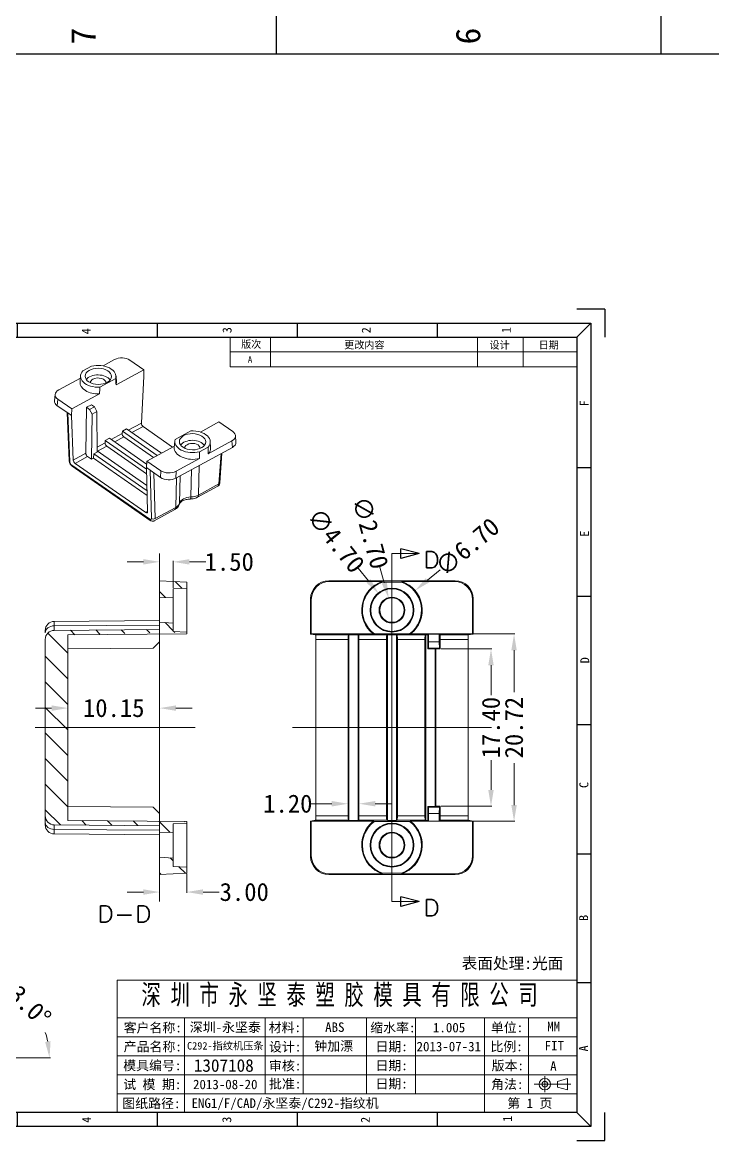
# Model space of a CAD drawing. Header units: inches. Extents: x 891 to 1249, y 156 to 796.
# Drawn here: x 956.6 to 1032.9, y 156.3 to 280 of the extents above; entities that cross this region are included whole.
import ezdxf
from ezdxf.enums import TextEntityAlignment as Align
from ezdxf.lldxf.tags import DXFTag

# ---------------------------------------------------------------- set-up
doc = ezdxf.new("R2010")
doc.units = ezdxf.units.IN
doc.header["$MEASUREMENT"] = 0
doc.layers.add('40', color=7, linetype='Continuous', true_color=0xffffff)
doc.layers.add('50', color=7, linetype='Continuous')
doc.layers.add('dtext', color=4, linetype='Continuous')
doc.layers.add('dim', color=82, linetype='Continuous', lineweight=9)
doc.layers.add('moldbase', color=7, linetype='Continuous', lineweight=20)
doc.styles.add('blockfont', font='simplex.shx', dxfattribs={"bigfont": 'bigfont'})
doc.styles.add('仿宋', font='SIMFANG.TTF', dxfattribs={"width": 0.7})
doc.styles.add('宋体', font='SimSun.ttf', dxfattribs={"width": 0.7})
tags = doc.linetypes.add('CENTER', pattern=[2, 1.25, -0.25, 0.25, -0.25]).pattern_tags.tags
tags[10:11] = [DXFTag(74, 4), DXFTag(75, 0), DXFTag(340, '0'), DXFTag(46, 0.0), DXFTag(50, 0.0), DXFTag(44, 0.0), DXFTag(45, 0.0)]
tags[8:9] = [DXFTag(74, 4), DXFTag(75, 0), DXFTag(340, '0'), DXFTag(46, 0.0), DXFTag(50, 0.0), DXFTag(44, 0.0), DXFTag(45, 0.0)]
tags[6:7] = [DXFTag(74, 4), DXFTag(75, 0), DXFTag(340, '0'), DXFTag(46, 0.0), DXFTag(50, 0.0), DXFTag(44, 0.0), DXFTag(45, 0.0)]
tags[4:5] = [DXFTag(74, 4), DXFTag(75, 0), DXFTag(340, '0'), DXFTag(46, 0.0), DXFTag(50, 0.0), DXFTag(44, 0.0), DXFTag(45, 0.0)]
tags = doc.linetypes.add('PHANTOM', pattern=[2.5, 1.25, -0.25, 0.25, -0.25, 0.25, -0.25]).pattern_tags.tags
tags[14:15] = [DXFTag(74, 4), DXFTag(75, 0), DXFTag(340, '0'), DXFTag(46, 0.0), DXFTag(50, 0.0), DXFTag(44, 0.0), DXFTag(45, 0.0)]
tags[12:13] = [DXFTag(74, 4), DXFTag(75, 0), DXFTag(340, '0'), DXFTag(46, 0.0), DXFTag(50, 0.0), DXFTag(44, 0.0), DXFTag(45, 0.0)]
tags[10:11] = [DXFTag(74, 4), DXFTag(75, 0), DXFTag(340, '0'), DXFTag(46, 0.0), DXFTag(50, 0.0), DXFTag(44, 0.0), DXFTag(45, 0.0)]
tags[8:9] = [DXFTag(74, 4), DXFTag(75, 0), DXFTag(340, '0'), DXFTag(46, 0.0), DXFTag(50, 0.0), DXFTag(44, 0.0), DXFTag(45, 0.0)]
tags[6:7] = [DXFTag(74, 4), DXFTag(75, 0), DXFTag(340, '0'), DXFTag(46, 0.0), DXFTag(50, 0.0), DXFTag(44, 0.0), DXFTag(45, 0.0)]
tags[4:5] = [DXFTag(74, 4), DXFTag(75, 0), DXFTag(340, '0'), DXFTag(46, 0.0), DXFTag(50, 0.0), DXFTag(44, 0.0), DXFTag(45, 0.0)]
doc.dimstyles.new('2', dxfattribs={"dimtxt": 2, "dimasz": 1.8, "dimexe": 0.1, "dimexo": 0.1, "dimgap": 0.1, "dimtad": 0, "dimzin": 0, "dimdsep": 46, "dimtxsty": 'Standard', "dimcen": 0, "dimclrd": 4, "dimclre": 4, "dimclrt": 3, "dimadec": 1, "dimazin": 0, "dimtfac": 1, "dimtofl": 0, "dimtmove": 0, "dimatfit": 3, "dimfxl": 0.18, "dimtolj": 1, "dimtzin": 0, "dimlwd": 9, "dimlwe": 9, "dimarcsym": 0})

# ---------------------------------------------------------------- blocks, each defined once
blk = doc.blocks.new('HATCH7')
at = {"color": 6, "lineweight": 9}
for p, q in [((306.13, 153.02), (307.82, 154.71)), ((308.15, 152.21), (310.65, 154.71)), ((310.98, 152.21), (313.48, 154.71)), ((313.81, 152.21), (316.31, 154.71)), ((316.64, 152.21), (319.14, 154.71)), ((319.47, 152.21), (321.97, 154.71)), ((322.3, 152.21), (324.8, 154.71)), ((325.13, 152.21), (327.35, 154.43)), ((327.18, 151.42), (327.67, 151.92)), ((306.11, 150.17), (306.63, 150.68)), ((327.24, 148.66), (327.7, 149.12)), ((306.08, 147.31), (306.6, 147.83)), ((327.31, 145.9), (327.72, 146.31)), ((306.06, 144.46), (306.58, 144.98)), ((327.37, 143.14), (327.75, 143.51)), ((300.66, 141.89), (300.82, 142.06)), ((305.31, 140.89), (306.55, 142.13)), ((327.62, 140.56), (328.52, 141.45)), ((331.28, 141.39), (331.95, 142.06)), ((300.8, 139.21), (301.51, 139.92)), ((302.15, 140.56), (302.49, 140.89)), ((327.44, 140.38), (327.54, 140.48)), ((332.3, 139.58), (333.06, 140.34)), ((306.49, 139.24), (306.53, 139.28))]:
    blk.add_line(p, q, dxfattribs=at)
blk = doc.blocks.new('ASSORTED_DRAFT5')
at = {"color": 13}
for p, q in [((336.15, 102.73), (335.61, 104.73)), ((335.61, 104.73), (336.68, 104.73)), ((336.15, 102.73), (336.68, 104.73))]:
    blk.add_line(p, q, dxfattribs=at)
blk = doc.blocks.new('ASSORTED_DRAFT6')
at = {"color": 13}
for p, q in [((297.65, 102.73), (297.11, 104.73)), ((297.11, 104.73), (298.18, 104.73)), ((297.65, 102.73), (298.18, 104.73))]:
    blk.add_line(p, q, dxfattribs=at)
blk = doc.blocks.new('*D31')
at = {"layer": 'Defpoints', "color": 0, "lineweight": 9}
for p in [(1002.78, 210.72), (1002.78, 193.32), (1008.4, 193.32)]:
    blk.add_point(p, dxfattribs=at)
at = {"layer": 'dim', "color": 4, "lineweight": 9}
for p, q in [((1002.88, 210.72), (1008.5, 210.72)), ((1008.4, 208.92), (1008.4, 205.62)), ((1008.4, 195.12), (1008.4, 198.42)), ((1002.88, 193.32), (1008.5, 193.32))]:
    blk.add_line(p, q, dxfattribs=at)
for points in [[(1008.1, 208.92), (1008.7, 208.92), (1008.4, 210.72)], [(1008.1, 195.12), (1008.7, 195.12), (1008.4, 193.32)]]:
    blk.add_solid(points, dxfattribs=at)
at = {"layer": 'dim', "color": 3, "lineweight": 9, "insert": (1008.4, 202.02), "char_height": 2, "attachment_point": 5, "rotation": 90}
blk.add_mtext('\\A1;17.40', dxfattribs=at)
blk = doc.blocks.new('*D32')
at = {"layer": 'Defpoints', "color": 0, "lineweight": 9}
for p in [(1006.36, 212.38), (1006.36, 191.66), (1010.95, 191.66)]:
    blk.add_point(p, dxfattribs=at)
at = {"layer": 'dim', "color": 4, "lineweight": 9}
for p, q in [((1006.46, 212.38), (1011.05, 212.38)), ((1010.95, 210.58), (1010.95, 205.95)), ((1010.95, 193.46), (1010.95, 198.09)), ((1006.46, 191.66), (1011.05, 191.66))]:
    blk.add_line(p, q, dxfattribs=at)
for points in [[(1010.65, 210.58), (1011.25, 210.58), (1010.95, 212.38)], [(1010.65, 193.46), (1011.25, 193.46), (1010.95, 191.66)]]:
    blk.add_solid(points, dxfattribs=at)
at = {"layer": 'dim', "color": 3, "lineweight": 9, "insert": (1010.95, 202.02), "char_height": 2, "attachment_point": 5, "rotation": 90}
blk.add_mtext('\\A1;20.72', dxfattribs=at)
blk = doc.blocks.new('*D33')
at = {"layer": 'Defpoints', "color": 0, "lineweight": 9}
for p in [(992.59, 193.6), (992.59, 192.27), (993.79, 192.27)]:
    blk.add_point(p, dxfattribs=at)
at = {"layer": 'dim', "color": 4, "lineweight": 9}
for p, q in [((990.79, 193.6), (988.52, 193.6)), ((992.59, 192.37), (992.59, 193.7)), ((993.79, 192.37), (993.79, 193.7)), ((995.59, 193.6), (997.39, 193.6))]:
    blk.add_line(p, q, dxfattribs=at)
for points in [[(990.79, 193.9), (990.79, 193.3), (992.59, 193.6)], [(995.59, 193.9), (995.59, 193.3), (993.79, 193.6)]]:
    blk.add_solid(points, dxfattribs=at)
at = {"layer": 'dim', "color": 3, "lineweight": 9, "insert": (985.92, 193.6), "char_height": 2, "attachment_point": 5}
blk.add_mtext('\\A1;1.20', dxfattribs=at)
blk = doc.blocks.new('*D34')
at = {"layer": 'Defpoints', "color": 0, "lineweight": 9}
for p in [(997.08, 216.32), (997.81, 213.72)]:
    blk.add_point(p, dxfattribs=at)
at = {"layer": 'dim', "color": 4, "lineweight": 9}
blk.add_line((996.11, 219.79), (996.59, 218.05), dxfattribs=at)
blk.add_solid([(996.88, 218.13), (996.31, 217.97), (997.08, 216.32)], dxfattribs=at)
at = {"layer": 'dim', "color": 3, "lineweight": 9, "insert": (995.05, 223.58), "char_height": 2, "attachment_point": 5, "rotation": 285.6273}
blk.add_mtext('\\A1;∅2.70', dxfattribs=at)
blk = doc.blocks.new('*D35')
at = {"layer": 'Defpoints', "color": 0, "lineweight": 9}
for p in [(995.97, 216.85), (998.92, 213.19)]:
    blk.add_point(p, dxfattribs=at)
at = {"layer": 'dim', "color": 4, "lineweight": 9}
blk.add_line((993.71, 219.66), (994.84, 218.25), dxfattribs=at)
blk.add_solid([(995.07, 218.44), (994.61, 218.06), (995.97, 216.85)], dxfattribs=at)
at = {"layer": 'dim', "color": 3, "lineweight": 9, "insert": (991.25, 222.72), "char_height": 2, "attachment_point": 5, "rotation": 308.8385}
blk.add_mtext('\\A1;∅4.70', dxfattribs=at)
blk = doc.blocks.new('*D36')
at = {"layer": 'Defpoints', "color": 0, "lineweight": 9}
for p in [(1000.01, 217.18), (994.88, 212.87)]:
    blk.add_point(p, dxfattribs=at)
at = {"layer": 'dim', "color": 4, "lineweight": 9}
blk.add_line((1002.77, 219.49), (1001.39, 218.33), dxfattribs=at)
blk.add_solid([(1001.19, 218.56), (1001.58, 218.1), (1000.01, 217.18)], dxfattribs=at)
at = {"layer": 'dim', "color": 3, "lineweight": 9, "insert": (1005.78, 222.02), "char_height": 2, "attachment_point": 5, "rotation": 40.026}
blk.add_mtext('\\A1;∅6.70', dxfattribs=at)
blk = doc.blocks.new('*D37')
at = {"layer": 'Defpoints', "color": 0, "lineweight": 9}
for p in [(971.74, 221.27), (973.24, 220.36), (973.24, 217.37)]:
    blk.add_point(p, dxfattribs=at)
at = {"layer": 'dim', "color": 4, "lineweight": 9}
for p, q in [((969.94, 220.36), (968.14, 220.36)), ((971.74, 221.17), (971.74, 220.26)), ((973.24, 217.47), (973.24, 220.46)), ((975.04, 220.36), (976.84, 220.36))]:
    blk.add_line(p, q, dxfattribs=at)
for points in [[(969.94, 220.66), (969.94, 220.06), (971.74, 220.36)], [(975.04, 220.66), (975.04, 220.06), (973.24, 220.36)]]:
    blk.add_solid(points, dxfattribs=at)
at = {"layer": 'dim', "color": 3, "lineweight": 9, "insert": (979.44, 220.36), "char_height": 2, "attachment_point": 5}
blk.add_mtext('\\A1;1.50', dxfattribs=at)
blk = doc.blocks.new('*D38')
at = {"layer": 'Defpoints', "color": 0, "lineweight": 9}
for p in [(974.74, 185.93), (974.74, 183.83), (971.74, 182.77)]:
    blk.add_point(p, dxfattribs=at)
at = {"layer": 'dim', "color": 4, "lineweight": 9}
for p, q in [((974.74, 185.83), (974.74, 183.73)), ((969.94, 183.83), (968.14, 183.83)), ((971.74, 182.87), (971.74, 183.93)), ((976.54, 183.83), (978.34, 183.83))]:
    blk.add_line(p, q, dxfattribs=at)
for points in [[(969.94, 184.13), (969.94, 183.53), (971.74, 183.83)], [(976.54, 184.13), (976.54, 183.53), (974.74, 183.83)]]:
    blk.add_solid(points, dxfattribs=at)
at = {"layer": 'dim', "color": 3, "lineweight": 9, "insert": (981.1, 183.83), "char_height": 2, "attachment_point": 5}
blk.add_mtext('\\A1;3.00', dxfattribs=at)
blk = doc.blocks.new('*D39')
at = {"layer": 'Defpoints', "color": 0, "lineweight": 9}
for p in [(971.74, 204.18), (961.59, 202.02), (971.74, 202.02)]:
    blk.add_point(p, dxfattribs=at)
at = {"layer": 'dim', "color": 4, "lineweight": 9}
for p, q in [((959.79, 204.18), (957.99, 204.18)), ((961.59, 202.12), (961.59, 204.28)), ((971.74, 202.12), (971.74, 204.28)), ((973.54, 204.18), (975.34, 204.18))]:
    blk.add_line(p, q, dxfattribs=at)
for points in [[(959.79, 204.48), (959.79, 203.88), (961.59, 204.18)], [(973.54, 204.48), (973.54, 203.88), (971.74, 204.18)]]:
    blk.add_solid(points, dxfattribs=at)
at = {"layer": 'dim', "color": 3, "lineweight": 9, "insert": (966.66, 204.18), "char_height": 2, "attachment_point": 5}
blk.add_mtext('\\A1;10.15', dxfattribs=at)
blk = doc.blocks.new('*D40')
at = {"layer": 'Defpoints', "color": 0, "lineweight": 9}
for p in [(950.45, 176.15), (958.34, 169.89), (931.01, 165.49), (951.01, 165.49), (953.01, 165.49)]:
    blk.add_point(p, dxfattribs=at)
at = {"layer": 'dim', "color": 4, "lineweight": 9}
blk.add_line((953.11, 165.49), (959.66, 165.49), dxfattribs=at)
for start, end in [(73.8965, 80.9125), (12.0875, 19.1035)]:
    blk.add_arc((951.01, 165.49), 8.55, start, end, dxfattribs=at)
for points in [[(952.35, 173.63), (952.38, 174.23), (950.56, 174.03)], [(959.67, 167.31), (959.07, 167.25), (959.56, 165.49)]]:
    blk.add_solid(points, dxfattribs=at)
at = {"layer": 'dim', "color": 3, "lineweight": 9, "insert": (956.9, 171.69), "char_height": 2, "attachment_point": 5, "rotation": 316.5}
blk.add_mtext('\\A1;93.0°', dxfattribs=at)
blk = doc.blocks.new('7')
at = {"color": 8}
for p, q in [((2005.95, 533.19), (2015.95, 533.19)), ((2005.95, 533.19), (2005.95, 523.19)), ((2425.95, 533.19), (2415.95, 533.19)), ((2425.95, 533.19), (2425.95, 523.19)), ((2005.95, 246.19), (2005.95, 236.19)), ((2425.95, 236.19), (2425.95, 246.19)), ((2005.95, 236.19), (2015.95, 236.19)), ((2415.95, 236.19), (2425.95, 236.19))]:
    blk.add_line(p, q, dxfattribs=at)
for p, q in [((2065.95, 528.19), (2065.95, 523.19)), ((2115.95, 528.19), (2115.95, 523.19)), ((2165.95, 528.19), (2165.95, 523.19)), ((2215.95, 528.19), (2215.95, 523.19)), ((2265.95, 528.19), (2265.95, 523.19)), ((2315.95, 528.19), (2315.95, 523.19)), ((2365.95, 528.19), (2365.95, 523.19)), ((2010.95, 476.69), (2015.95, 476.69)), ((2415.95, 476.69), (2420.95, 476.69)), ((2010.95, 430.69), (2015.95, 430.69)), ((2415.95, 430.69), (2420.95, 430.69)), ((2015.95, 384.69), (2010.95, 384.69)), ((2420.95, 384.69), (2415.95, 384.69)), ((2010.95, 338.69), (2015.95, 338.69)), ((2415.95, 338.69), (2420.95, 338.69)), ((2010.95, 292.69), (2015.95, 292.69)), ((2415.95, 292.69), (2420.95, 292.69)), ((2065.95, 246.19), (2065.95, 241.19)), ((2115.95, 246.19), (2115.95, 241.19)), ((2165.95, 246.19), (2165.95, 241.19)), ((2215.95, 246.19), (2215.95, 241.19)), ((2265.95, 246.19), (2265.95, 241.19)), ((2315.95, 246.19), (2315.95, 241.19)), ((2365.95, 246.19), (2365.95, 241.19))]:
    blk.add_line(p, q)
for points in [[(2420.95, 241.19), (2010.95, 241.19), (2010.95, 528.19), (2420.95, 528.19)], [(2415.95, 246.19), (2015.95, 246.19), (2015.95, 523.19), (2415.95, 523.19)]]:
    blk.add_lwpolyline(points, close=True)
at = {"layer": 'moldbase'}
for p, q in [((2015.95, 523.19), (2010.95, 528.19)), ((2415.95, 523.19), (2420.95, 528.19)), ((2015.95, 246.19), (2010.95, 241.19)), ((2415.95, 246.19), (2420.95, 241.19))]:
    blk.add_line(p, q, dxfattribs=at)
at = {"style": '宋体'}
for s, p in [('8', (2040.68, 525.55)), ('7', (2090.98, 525.61)), ('6', (2141.1, 525.67)), ('5', (2190.78, 525.86)), ('4', (2240.62, 525.31)), ('3', (2290.97, 525.69)), ('2', (2340.66, 525.65)), ('1', (2390.7, 525.72)), ('F', (2013.73, 499.72)), ('F', (2418.51, 499.58)), ('E', (2013.51, 453.59)), ('E', (2418.59, 453)), ('D', (2013.59, 408.03)), ('D', (2418.74, 407.79)), ('C', (2418.42, 363.23)), ('C', (2013.7, 361.55)), ('B', (2418.34, 315.76)), ('B', (2013.65, 315.18)), ('A', (2013.54, 269.78)), ('A', (2418.32, 269.13)), ('8', (2041.05, 243.68)), ('7', (2090.91, 243.53)), ('6', (2140.91, 243.54)), ('5', (2192.02, 243.9)), ('4', (2240.76, 243.63)), ('3', (2290.87, 243.67)), ('2', (2340.34, 243.62)), ('1', (2391.09, 244.05))]:
    blk.add_text(s, height=3.2, rotation=90, dxfattribs=at).set_placement(p, align=Align.MIDDLE)

msp = doc.modelspace()

# ---------------------------------------------------------------- linework, layer by layer
at = {"color": 7, "lineweight": 9}
for p, q in [((967.029, 174.099), (1017.912, 174.099)), ((967.029, 159.426), (967.029, 174.099)), ((1017.912, 174.099), (1017.912, 159.426)), ((967.029, 169.907), (1017.912, 169.907)), ((974.495, 159.426), (974.495, 169.907)), ((983.427, 169.907), (983.427, 161.522)), ((987.619, 161.522), (987.619, 169.907)), ((994.609, 161.522), (994.609, 169.907)), ((1000.038, 161.522), (1000.038, 169.907)), ((1007.665, 159.426), (1007.665, 169.907)), ((1012.556, 161.522), (1012.556, 169.907)), ((967.029, 167.81), (1017.912, 167.81)), ((967.029, 165.714), (1017.912, 165.714)), ((967.029, 163.618), (1017.912, 163.618)), ((967.029, 161.522), (1017.912, 161.522)), ((968.747, 159.426), (1017.912, 159.426))]:
    msp.add_line(p, q, dxfattribs=at)
at = {"layer": '40', "color": 7, "lineweight": 9}
for p, q in [((965.48, 242.044), (966.758, 242.739)), ((968.45, 242.667), (969.98, 241.606)), ((963.235, 241.489), (964.187, 242.006)), ((966.919, 239.942), (969.98, 241.606)), ((969.98, 241.606), (970.009, 240.912)), ((962.968, 240.679), (960.579, 239.38)), ((962.991, 240.966), (962.933, 240.258)), ((965.134, 239.682), (966.875, 240.628)), ((966.949, 240.196), (966.913, 240.905)), ((970.009, 240.912), (969.72, 235.711)), ((960.184, 238.885), (960.107, 238.179)), ((962.018, 237.278), (965.079, 238.942)), ((960.489, 238.34), (960.411, 237.633)), ((961.571, 236.828), (960.411, 237.633)), ((960.489, 238.34), (962.018, 237.278)), ((964.187, 237.747), (963.657, 237.459)), ((964.527, 237.511), (964.187, 237.747)), ((961.497, 236.879), (961.724, 231.545)), ((961.571, 236.828), (961.8, 231.424)), ((961.977, 236.546), (961.571, 236.828)), ((962.018, 237.278), (961.977, 236.546)), ((961.977, 236.546), (962.187, 231.617)), ((963.657, 237.459), (963.576, 232.372)), ((963.657, 237.459), (963.997, 237.223)), ((963.997, 237.223), (964.527, 237.511)), ((963.997, 237.223), (964.274, 236.689)), ((964.274, 236.689), (964.194, 231.704)), ((964.274, 236.689), (964.809, 236.98)), ((964.527, 237.511), (964.809, 236.98)), ((964.809, 236.98), (964.81, 232.512)), ((968.273, 234.925), (969.72, 235.711)), ((969.905, 235.331), (968.661, 234.655)), ((973.179, 233.059), (969.905, 235.331)), ((976.242, 234.724), (978.29, 235.837)), ((979.819, 234.775), (978.29, 235.837)), ((966.184, 234.028), (965.726, 233.779)), ((970.304, 231.168), (966.184, 234.028)), ((966.377, 233.894), (967.601, 234.56)), ((967.779, 234.176), (966.765, 233.625)), ((967.601, 234.56), (967.623, 234.81)), ((968.08, 235.059), (967.623, 234.81)), ((967.623, 234.81), (971.478, 232.134)), ((967.779, 234.176), (971.053, 231.903)), ((971.935, 232.383), (968.08, 235.059)), ((973.455, 233.906), (975.195, 234.852)), ((980.181, 233.602), (980.125, 234.315)), ((964.81, 233.043), (965.705, 233.529)), ((970.332, 228.801), (964.81, 232.634)), ((965.882, 233.145), (964.869, 232.594)), ((965.705, 233.529), (965.726, 233.779)), ((965.726, 233.779), (970.282, 230.617)), ((965.882, 233.145), (970.296, 230.081)), ((970.328, 231.509), (973.372, 233.164)), ((973.418, 233.727), (973.36, 233.02)), ((979.785, 233.022), (973.536, 229.626)), ((976.143, 232.528), (977.095, 233.045)), ((977.121, 232.317), (979.729, 233.735)), ((977.377, 232.958), (977.34, 233.667)), ((979.785, 233.022), (979.729, 233.735)), ((962.187, 231.617), (963.576, 232.372)), ((963.771, 231.997), (962.395, 231.249)), ((963.771, 231.997), (964.194, 231.704)), ((964.194, 231.704), (964.409, 231.821)), ((964.452, 232.317), (964.409, 231.821)), ((964.409, 231.821), (970.362, 227.688)), ((964.452, 232.317), (964.81, 232.512)), ((964.452, 232.317), (970.348, 228.224)), ((970.328, 231.509), (970.277, 230.784)), ((971.858, 230.448), (970.328, 231.509)), ((973.55, 230.376), (976.158, 231.793)), ((978.294, 228.974), (978.532, 232.341)), ((978.393, 229.094), (978.626, 232.392)), ((962.009, 231.057), (970.638, 225.066)), ((962.061, 230.944), (970.69, 224.953)), ((962.395, 231.249), (970.219, 225.818)), ((970.683, 230.502), (970.277, 230.784)), ((970.277, 230.784), (970.412, 225.907)), ((971.843, 229.697), (970.683, 230.502)), ((970.831, 225.155), (970.683, 230.502)), ((971.115, 230.203), (971.254, 225.147)), ((971.843, 229.697), (971.858, 230.448)), ((973.55, 230.376), (973.536, 229.626)), ((975.207, 227.542), (975.255, 230.56)), ((976.028, 227.742), (976.103, 231.021)), ((973.595, 229.658), (973.52, 226.379)), ((974.023, 229.891), (973.944, 226.855)), ((976.028, 227.742), (978.294, 228.974)), ((975.914, 227.498), (978.172, 228.725)), ((970.219, 225.818), (970.411, 225.922)), ((971.148, 224.907), (973.406, 226.134)), ((971.254, 225.147), (973.52, 226.379)), ((971.736, 216.371), (971.736, 218.271)), ((974.736, 218.113), (971.736, 218.271)), ((974.736, 218.113), (974.736, 217.449)), ((990.44, 218.271), (990.519, 218.192)), ((990.44, 218.271), (1004.446, 218.271)), ((996.364, 218.192), (990.519, 218.192)), ((998.509, 218.113), (996.377, 218.113)), ((1004.367, 218.192), (998.522, 218.192)), ((1004.367, 218.192), (1004.446, 218.271)), ((974.736, 217.449), (973.236, 217.371)), ((973.236, 216.449), (973.236, 217.371)), ((974.736, 212.592), (974.736, 217.449)), ((973.236, 216.449), (971.736, 216.371)), ((971.736, 216.371), (971.736, 213.671)), ((973.236, 216.449), (973.236, 213.592)), ((988.443, 213.381), (988.443, 216.273)), ((988.522, 216.195), (988.443, 216.273)), ((988.522, 216.195), (988.522, 212.381)), ((1006.443, 216.273), (1006.365, 216.195)), ((1006.365, 216.195), (1006.365, 212.381)), ((1006.443, 216.273), (1006.443, 213.381)), ((971.736, 213.881), (960.078, 213.779)), ((960.078, 213.779), (960.078, 213.283)), ((971.736, 213.362), (960.078, 213.283)), ((960.078, 213.283), (960.078, 212.779)), ((960.078, 212.779), (971.736, 212.881)), ((971.736, 213.671), (973.236, 213.592)), ((971.736, 212.881), (971.736, 213.671)), ((973.236, 212.671), (973.236, 213.592)), ((988.443, 212.368), (988.443, 213.381)), ((1006.443, 213.381), (1006.443, 212.368)), ((959.086, 212.779), (959.086, 212.508)), ((959.086, 192.262), (959.086, 211.779)), ((961.586, 212.279), (974.736, 212.394)), ((961.586, 191.762), (961.586, 212.279)), ((971.736, 212.368), (971.736, 211.52)), ((973.236, 212.671), (974.736, 212.592)), ((974.736, 212.592), (974.736, 212.394)), ((988.522, 212.381), (988.443, 212.368)), ((988.443, 212.368), (989.001, 212.275)), ((995.38, 212.381), (988.522, 212.381)), ((989.001, 212.275), (992.636, 212.275)), ((992.593, 211.775), (989.027, 211.775)), ((989.027, 211.775), (989.027, 192.266)), ((992.593, 192.266), (992.593, 211.775)), ((992.636, 212.275), (992.681, 212.279)), ((992.681, 212.279), (993.706, 212.279)), ((992.681, 212.279), (992.681, 191.762)), ((993.75, 212.275), (993.706, 212.279)), ((993.706, 191.762), (993.706, 212.279)), ((993.75, 212.275), (996.886, 212.275)), ((993.793, 192.266), (993.793, 211.775)), ((996.843, 211.775), (993.793, 211.775)), ((999.393, 212.394), (995.493, 212.394)), ((996.843, 192.266), (996.843, 211.775)), ((996.886, 212.275), (996.931, 212.279)), ((996.931, 212.279), (997.956, 212.279)), ((996.931, 212.279), (996.931, 191.762)), ((998, 212.275), (997.956, 212.279)), ((997.956, 191.762), (997.956, 212.279)), ((998, 212.275), (1001.136, 212.275)), ((998.043, 192.266), (998.043, 211.775)), ((1001.093, 211.775), (998.043, 211.775)), ((1006.365, 212.381), (999.506, 212.381)), ((1001.093, 192.266), (1001.093, 211.775)), ((1001.136, 212.275), (1001.181, 212.279)), ((1001.181, 212.279), (1001.402, 212.279)), ((1001.181, 212.279), (1001.181, 191.762)), ((1001.49, 212.368), (1001.402, 212.279)), ((1001.402, 212.279), (1001.402, 210.729)), ((1001.49, 212.368), (1002.678, 212.368)), ((1001.49, 212.368), (1001.49, 211.52)), ((1002.678, 212.368), (1002.771, 212.275)), ((1002.678, 212.368), (1002.678, 211.52)), ((1002.771, 212.275), (1005.885, 212.275)), ((1002.776, 211.775), (1002.776, 210.72)), ((1005.859, 211.775), (1002.776, 211.775)), ((1005.859, 192.266), (1005.859, 211.775)), ((1006.443, 212.368), (1005.885, 212.275)), ((1006.365, 212.381), (1006.443, 212.368)), ((971.027, 210.812), (961.586, 210.729)), ((971.736, 211.52), (971.027, 210.812)), ((1001.484, 210.812), (1001.402, 210.729)), ((1001.402, 210.729), (1002.206, 210.729)), ((1001.49, 211.52), (1001.484, 210.812)), ((1001.484, 210.812), (1002.685, 210.812)), ((1001.49, 211.52), (1002.678, 211.52)), ((1002.206, 210.729), (1002.293, 210.72)), ((1002.206, 193.312), (1002.206, 210.729)), ((1002.293, 210.72), (1002.776, 210.72)), ((1002.293, 193.321), (1002.293, 210.72)), ((1002.678, 211.52), (1002.685, 210.812)), ((1002.685, 210.812), (1002.776, 210.72)), ((971.027, 193.229), (961.586, 193.312)), ((971.736, 192.521), (971.027, 193.229)), ((1001.402, 191.762), (1001.402, 193.312)), ((1001.484, 193.229), (1001.402, 193.312)), ((1002.206, 193.312), (1001.402, 193.312)), ((1001.49, 192.521), (1001.484, 193.229)), ((1002.685, 193.229), (1001.484, 193.229)), ((1002.206, 193.312), (1002.293, 193.321)), ((1002.776, 193.321), (1002.293, 193.321)), ((1002.678, 192.521), (1002.685, 193.229)), ((1002.685, 193.229), (1002.776, 193.321)), ((1002.776, 192.266), (1002.776, 193.321)), ((959.086, 192.262), (959.086, 191.533)), ((961.586, 191.762), (974.736, 191.647)), ((971.736, 192.521), (971.736, 191.673)), ((988.443, 191.673), (989.001, 191.766)), ((992.636, 191.766), (989.001, 191.766)), ((989.027, 192.266), (992.593, 192.266)), ((992.636, 191.766), (992.681, 191.762)), ((992.681, 191.762), (993.706, 191.762)), ((993.75, 191.766), (993.706, 191.762)), ((996.886, 191.766), (993.75, 191.766)), ((993.793, 192.266), (996.843, 192.266)), ((996.886, 191.766), (996.931, 191.762)), ((996.931, 191.762), (997.956, 191.762)), ((998, 191.766), (997.956, 191.762)), ((1001.136, 191.766), (998, 191.766)), ((998.043, 192.266), (1001.093, 192.266)), ((1001.136, 191.766), (1001.181, 191.762)), ((1001.181, 191.762), (1001.402, 191.762)), ((1001.49, 191.673), (1001.402, 191.762)), ((1002.678, 192.521), (1001.49, 192.521)), ((1001.49, 192.521), (1001.49, 191.673)), ((1002.678, 191.673), (1002.678, 192.521)), ((1002.678, 191.673), (1002.771, 191.766)), ((1005.885, 191.766), (1002.771, 191.766)), ((1002.776, 192.266), (1005.859, 192.266)), ((1006.443, 191.673), (1005.885, 191.766)), ((959.086, 191.262), (959.086, 191.533)), ((971.736, 191.16), (960.078, 191.262)), ((960.078, 191.262), (960.078, 190.758)), ((960.078, 190.758), (971.736, 190.679)), ((960.078, 190.758), (960.078, 190.262)), ((971.736, 190.371), (971.736, 191.16)), ((974.736, 191.449), (973.236, 191.371)), ((973.236, 191.371), (973.236, 190.449)), ((974.736, 191.647), (974.736, 191.449)), ((974.736, 186.592), (974.736, 191.449)), ((988.522, 191.66), (988.443, 191.673)), ((988.443, 190.66), (988.443, 191.673)), ((988.443, 187.768), (988.443, 190.66)), ((995.38, 191.66), (988.522, 191.66)), ((988.522, 187.846), (988.522, 191.66)), ((999.393, 191.647), (995.493, 191.647)), ((1006.365, 191.66), (999.506, 191.66)), ((1001.49, 191.673), (1002.678, 191.673)), ((1006.365, 191.66), (1006.443, 191.673)), ((1006.365, 187.846), (1006.365, 191.66)), ((1006.443, 191.673), (1006.443, 190.66)), ((1006.443, 190.66), (1006.443, 187.768)), ((960.078, 190.262), (971.736, 190.16)), ((973.236, 190.449), (971.736, 190.371)), ((971.736, 190.371), (971.736, 187.671)), ((973.236, 187.592), (973.236, 190.449)), ((971.736, 187.671), (973.236, 187.592)), ((971.736, 185.771), (971.736, 187.671)), ((973.236, 187.592), (973.236, 186.671)), ((988.443, 187.768), (988.522, 187.846)), ((1006.365, 187.846), (1006.443, 187.768)), ((971.736, 185.771), (974.736, 185.928)), ((973.236, 186.671), (974.736, 186.592)), ((974.736, 186.592), (974.736, 185.928)), ((990.519, 185.849), (990.44, 185.771)), ((1004.446, 185.771), (990.44, 185.771)), ((996.364, 185.849), (990.519, 185.849)), ((998.509, 185.928), (996.377, 185.928)), ((998.522, 185.849), (1004.367, 185.849)), ((1004.446, 185.771), (1004.367, 185.849))]:
    msp.add_line(p, q, dxfattribs=at)
at = {"layer": '40', "color": 1, "linetype": 'PHANTOM', "lineweight": 9, "ltscale": 5}
for p, q in [((971.736, 182.771), (971.736, 221.271)), ((997.443, 182.771), (997.443, 221.271)), ((975.672, 202.021), (957.973, 202.021)), ((1008.443, 202.021), (986.443, 202.021))]:
    msp.add_line(p, q, dxfattribs=at)
at = {"layer": '40', "color": 1, "lineweight": 9}
for p, q in [((1000.443, 221.271), (997.443, 221.271)), ((1000.443, 182.771), (997.443, 182.771))]:
    msp.add_line(p, q, dxfattribs=at)
at = {"layer": '40', "color": 7, "lineweight": 9}
for centre, radius in [((997.443, 215.021), 2.429), ((997.443, 215.021), 1.429), ((997.443, 215.021), 1.35), ((997.443, 189.021), 2.429), ((997.443, 189.021), 1.429), ((997.443, 189.021), 1.35)]:
    msp.add_circle(centre, radius, dxfattribs=at)
at = {"layer": '40', "color": 7, "lineweight": 9, "extrusion": (0, 0, -1)}
for centre in [(-997.443, 215.021), (-997.443, 189.021)]:
    msp.add_circle(centre, 2.35, dxfattribs=at)
for centre, radius, start, end in [((-997.443, 215.021), 3.35, 308.00641, 71.20601), ((-997.443, 215.021), 3.271, 306.5945, 70.97947), ((-997.443, 215.021), 3.271, 109.02053, 233.4055), ((-997.443, 215.021), 3.35, 108.79399, 231.99359), ((-997.443, 189.021), 3.35, 288.79399, 51.99359), ((-997.443, 189.021), 3.271, 289.02053, 53.4055), ((-997.443, 189.021), 3.271, 126.5945, 250.97947), ((-997.443, 189.021), 3.35, 128.00641, 251.20601)]:
    msp.add_arc(centre, radius, start, end, dxfattribs=at)
at = {"layer": '40', "color": 7, "lineweight": 9}
for centre, start, end in [((960.086, 212.779), 90.5, 180), ((960.086, 211.779), 90.5, 180), ((960.086, 192.262), 180, 269.5), ((960.086, 191.262), 180, 269.5)]:
    msp.add_arc(centre, 1, start, end, dxfattribs=at)
for centre, major_axis, ratio, start_param, end_param in [((967.559, 242.18), (1.2, -0.018), 0.6169452, 0.7427, 2.3107573), ((964.951, 240.886), (1.963, -0.03), 0.6152642, 2.6443649, 4.8152922), ((964.951, 240.886), (1.963, -0.03), 0.6152642, 6.0926813, 8.2636086), ((964.94, 240.177), (2.01, -0.031), 0.6152642, 3.1006966, 4.7906497), ((964.94, 240.177), (1.41, -0.022), 0.6152642, 0.3760931, 2.7654709), ((964.94, 240.177), (-0.857, 0.013), 0.6152642, 5.4539863, 6.2831853), ((964.94, 240.177), (-0.857, 0.013), 0.6152642, 0, 0.0408268), ((964.94, 240.177), (-0.857, 0.013), 0.6152642, 3.1007367, 5.4539863), ((964.94, 240.177), (2.01, -0.031), 0.6152642, 6.1173238, 6.3241163), ((961.385, 238.824), (1.203, -0.019), 0.6135876, 2.314028, 3.8820852), ((961.307, 238.117), (1.203, -0.019), 0.6135876, 3.0840426, 3.8820852), ((969.921, 235.574), (-0.131, 0.27), 0.5639614, 0.7909524, 2.3530221), ((967.802, 234.423), (-0.123, 0.274), 0.5840163, 0.8108848, 2.3729544), ((975.379, 233.648), (1.963, -0.03), 0.6152642, 2.9510887, 5.1220159), ((975.379, 233.648), (1.963, -0.03), 0.6152642, 5.7859576, 7.9568848), ((978.924, 234.291), (1.203, -0.019), 0.6135876, 5.4556206, 7.0236779), ((965.906, 233.392), (-0.123, 0.274), 0.5840163, 0.8108848, 2.3729544), ((975.368, 232.938), (2.01, -0.031), 0.6152642, 3.1006803, 5.1259698), ((975.368, 232.938), (1.41, -0.022), 0.6152642, 0.3760931, 2.7654709), ((975.368, 232.938), (-0.857, 0.013), 0.6152642, 3.1007367, 6.2831853), ((975.368, 232.938), (-0.857, 0.013), 0.6152642, 0, 0.0408268), ((975.368, 232.938), (2.01, -0.031), 0.6152642, 5.7820037, 6.3241324), ((978.979, 233.579), (1.203, -0.019), 0.6135876, 5.4556206, 6.3407393), ((962.023, 231.557), (-0.3, -0.013), 0.6371989, 6.2831797, 6.9883818), ((962.001, 231.287), (0.154, -0.258), 0.499622, 3.8870508, 5.4491205), ((962.387, 231.479), (0.154, -0.258), 0.499622, 3.8870508, 5.4491205), ((963.776, 232.235), (-0.141, 0.265), 0.5378346, 0.7695868, 2.3316565), ((962.232, 231.19), (-0.171, -0.246), 0.5813002, 5.6221456, 6.2831856), ((972.749, 230.935), (1.2, -0.018), 0.6169452, 3.8842927, 5.45235), ((972.735, 230.184), (1.2, -0.018), 0.6169452, 3.8842927, 5.45235), ((977.893, 229.256), (-0.275, 0.533), 0.5484251, 3.1535318, 3.9018355), ((978.094, 229.115), (0.299, -0.021), 0.5915964, 5.4875339, 6.2831808), ((975.143, 228.357), (-1.325, 0.02), 0.6152642, 1.6287575, 2.3123941), ((975.628, 228.025), (-0.287, 0.527), 0.5324848, 3.1409497, 3.8898873), ((972.634, 226.994), (-1.325, 0.02), 0.6152642, 2.3123941, 2.9960307), ((973.351, 226.922), (-0.581, 0.148), 0.7799842, 3.1412263, 3.3166162), ((975.272, 226.715), (1.345, -0.021), 0.6152642, 1.6287575, 2.9960307), ((975.178, 227.915), (-0.012, 0.6), 0.0456664, 3.143118, 4.040126), ((970.211, 226.048), (0.154, -0.258), 0.499622, 5.4491205, 7.0111902), ((973.119, 226.661), (-0.287, 0.527), 0.5324848, 3.1415845, 3.8898873), ((970.63, 225.296), (0.154, -0.258), 0.499622, 5.4491205, 7.0111902), ((970.861, 225.2), (-0.171, -0.246), 0.5813002, 5.6221456, 6.2839218), ((971.054, 225.289), (0.3, 0.008), 0.6473305, 3.8563091, 5.4266487), ((990.524, 216.189), (-1.418, 1.418), 0.9972647, 5.4991567, 7.0672139), ((1004.362, 216.189), (-1.418, -1.418), 0.9972647, 2.357564, 3.9256213), ((960.086, 212.508), (1, 0), 0.7752809, 1.579523, 3.1415927), ((989.001, 211.775), (0, 0.5), 0.0524078, 4.712389, 6.2744587), ((992.637, 211.775), (0, 0.5), 0.0874887, 0.0087266, 1.5707963), ((993.749, 211.775), (0, 0.5), 0.0874887, 4.712389, 6.2744587), ((996.887, 211.775), (0, 0.5), 0.0874887, 0.0087266, 1.5707963), ((997.999, 211.775), (0, 0.5), 0.0874887, 4.712389, 6.2744587), ((1001.137, 211.775), (0, 0.5), 0.0874887, 0.0087266, 1.5707963), ((1002.771, 211.775), (0, 0.5), 0.0087269, 4.712389, 6.2744587), ((1005.885, 211.775), (0, 0.5), 0.0524078, 0.0087266, 1.5707963), ((989.001, 192.266), (0, 0.5), 0.0524078, 3.1503193, 4.712389), ((992.637, 192.266), (0, 0.5), 0.0874887, 1.5707963, 3.132866), ((993.749, 192.266), (0, 0.5), 0.0874887, 3.1503193, 4.712389), ((996.887, 192.266), (0, 0.5), 0.0874887, 1.5707963, 3.132866), ((997.999, 192.266), (0, 0.5), 0.0874887, 3.1503193, 4.712389), ((1001.137, 192.266), (0, 0.5), 0.0874887, 1.5707963, 3.132866), ((1002.771, 192.266), (0, 0.5), 0.0087269, 3.1503193, 4.712389), ((1005.885, 192.266), (0, 0.5), 0.0524078, 1.5707963, 3.132866), ((960.086, 191.533), (-1, 0), 0.7752809, 0, 1.5620697), ((990.524, 187.852), (1.418, 1.418), 0.9972647, 2.357564, 3.9256213), ((1004.362, 187.852), (1.418, -1.418), 0.9972647, 5.4991567, 7.0672139)]:
    msp.add_ellipse(centre, major_axis=major_axis, ratio=ratio, start_param=start_param, end_param=end_param, dxfattribs=at)
for centre in [(964.951, 240.886), (975.379, 233.648)]:
    msp.add_ellipse(centre, major_axis=(-1.457, 0.022), ratio=0.6152642, dxfattribs=at)
at = {"layer": '40', "color": 7, "lineweight": 9, "extrusion": (0, 0, -1)}
for centre, major_axis, start_param, end_param in [((990.446, 216.268), (-1.418, 1.418), 5.4991567, 7.0672139), ((1004.44, 216.268), (-1.418, -1.418), 2.357564, 3.9256213), ((990.446, 187.773), (1.418, 1.418), 2.357564, 3.9256213), ((1004.44, 187.773), (1.418, -1.418), 5.4991567, 7.0672139)]:
    msp.add_ellipse(centre, major_axis=major_axis, ratio=0.9972647, start_param=start_param, end_param=end_param, dxfattribs=at)
at = {"layer": '40', "color": 7, "lineweight": 9}
for points in [[(966.919, 239.942), (966.905, 240.171), (966.89, 240.399), (966.875, 240.628)], [(965.079, 238.942), (965.097, 239.188), (965.116, 239.435), (965.134, 239.682)], [(977.121, 232.317), (977.112, 232.56), (977.104, 232.802), (977.095, 233.045)], [(976.158, 231.793), (976.153, 232.038), (976.148, 232.283), (976.143, 232.528)], [(996.364, 218.192), (996.368, 218.166), (996.373, 218.14), (996.377, 218.113)], [(998.522, 218.192), (998.518, 218.166), (998.514, 218.14), (998.509, 218.113)], [(995.38, 212.381), (995.417, 212.385), (995.455, 212.39), (995.493, 212.394)], [(999.506, 212.381), (999.469, 212.385), (999.431, 212.39), (999.393, 212.394)], [(995.38, 191.66), (995.417, 191.656), (995.455, 191.651), (995.493, 191.647)], [(999.506, 191.66), (999.469, 191.656), (999.431, 191.651), (999.393, 191.647)], [(996.364, 185.849), (996.368, 185.875), (996.373, 185.902), (996.377, 185.928)], [(998.522, 185.849), (998.518, 185.875), (998.514, 185.902), (998.509, 185.928)]]:
    msp.add_open_spline(points, degree=3, dxfattribs=at)
for points, knots in [([(961.724, 231.545), (961.725, 231.514), (961.735, 231.433), (961.776, 231.301), (961.852, 231.156), (961.95, 231.033), (962.024, 230.97), (962.061, 230.944)], [0, 0, 0, 0, 0.137053, 0.3571742, 0.579133, 0.8051496, 1, 1, 1, 1]), ([(978.16, 228.72), (978.166, 228.722), (978.209, 228.737), (978.276, 228.8), (978.349, 228.902), (978.382, 229.005), (978.391, 229.069), (978.393, 229.094)], [0, 0, 0, 0, 0.0188128, 0.3053374, 0.5729096, 0.8404377, 1, 1, 1, 1]), ([(973.406, 226.134), (973.45, 226.158), (973.551, 226.221), (973.693, 226.342), (973.818, 226.498), (973.894, 226.646), (973.924, 226.74), (973.932, 226.774)], [0, 0, 0, 0, 0.1723647, 0.4170805, 0.6509947, 0.877434, 1, 1, 1, 1]), ([(973.932, 226.774), (973.934, 226.781), (973.942, 226.804), (973.966, 226.854), (974.031, 226.933), (974.133, 227.02), (974.277, 227.108), (974.454, 227.187), (974.659, 227.25), (974.884, 227.294), (975.065, 227.311), (975.166, 227.315), (975.19, 227.315)], [0, 0, 0, 0, 0.0583554, 0.1747622, 0.2831918, 0.3981477, 0.5110117, 0.6241921, 0.7386464, 0.8545616, 0.9660417, 1, 1, 1, 1]), ([(975.19, 227.315), (975.238, 227.316), (975.368, 227.324), (975.58, 227.361), (975.773, 227.427), (975.88, 227.479), (975.914, 227.498)], [0, 0, 0, 0, 0.1852118, 0.5099447, 0.8422896, 1, 1, 1, 1]), ([(970.69, 224.953), (970.717, 224.934), (970.782, 224.897), (970.894, 224.86), (971.018, 224.86), (971.11, 224.88), (971.148, 224.909), (971.154, 224.914)], [0, 0, 0, 0, 0.1977618, 0.4610741, 0.71006, 0.957386, 1, 1, 1, 1])]:
    msp.add_open_spline(points, degree=3, knots=knots, dxfattribs=at)
at = {"layer": 'dtext', "color": 7, "lineweight": 9}
for p, q in [((979.555, 245.218), (979.555, 241.948)), ((984.015, 245.218), (984.015, 241.948)), ((1006.91, 245.218), (1006.91, 241.948)), ((1011.965, 245.218), (1011.965, 241.948)), ((979.555, 243.583), (1017.912, 243.583)), ((979.555, 241.948), (1017.912, 241.948))]:
    msp.add_line(p, q, dxfattribs=at)
at = {"layer": 'dtext', "color": 1, "linetype": 'CENTER', "lineweight": 9}
for p, q in [((1014.353, 163.45), (1014.353, 161.69)), ((1013.186, 162.57), (1017.235, 162.57))]:
    msp.add_line(p, q, dxfattribs=at)
at = {"layer": 'dtext', "lineweight": 9}
for p, q in [((1015.74, 162.884), (1016.872, 163.199)), ((1015.74, 162.884), (1015.74, 162.256)), ((1015.74, 162.256), (1016.872, 161.941)), ((1016.872, 163.199), (1016.872, 161.941))]:
    msp.add_line(p, q, dxfattribs=at)
for radius in [0.629, 0.314]:
    msp.add_circle((1014.353, 162.57), radius, dxfattribs=at)

# ---------------------------------------------------------------- block references
at = {"layer": '40', "color": 1, "lineweight": 9, "rotation": 90}
for name in ['ASSORTED_DRAFT5', 'ASSORTED_DRAFT6']:
    msp.add_blockref(name, (1103.172, -114.878), dxfattribs=at)
at = {"layer": '40', "color": 200, "lineweight": 9, "rotation": 90}
msp.add_blockref('HATCH7', (1113.794, -114.878), dxfattribs=at)
at = {"layer": '50', "color": 7, "linetype": 'Continuous', "lineweight": 9}
for p, xscale, yscale, zscale in [((-817.606, 71.1), 0.8517317368501836, 0.8517317368501551, 0.8517317368500091), ((269.642, 83.175), 0.3097206315818539, 0.3097206315818823, 0.3097206315818215)]:
    msp.add_blockref('7', p, dxfattribs=dict(at, xscale=xscale, yscale=yscale, zscale=zscale))

# ---------------------------------------------------------------- texts
at = {"layer": '40', "color": 1, "lineweight": 9, "char_height": 1.8, "attachment_point": 7, "line_spacing_factor": 0.903614, "style": 'blockfont'}
for s, insert in [('\\W01.150;\\fsimplex.shx;D', (1000.894, 219.691)), ('{\\fsimplex.shx|b0|i0|c0|p0;\\W1.15;D-D}', (964.824, 180.511)), ('\\W01.150;\\fsimplex.shx;D', (1000.894, 181.191))]:
    msp.add_mtext(s, dxfattribs=dict(at, insert=insert))
at = {"layer": 'dtext', "lineweight": 9, "style": '仿宋'}
for s, p in [('版次', (980.756, 244.024)), ('更改内容', (992.16, 243.953)), ('设计', (1008.224, 243.94)), ('日期', (1013.669, 243.94))]:
    msp.add_text(s, height=0.818, dxfattribs=at).set_placement(p)
at = {"layer": 'dtext', "color": 3, "lineweight": 9, "style": '宋体'}
msp.add_text('A', height=0.72, dxfattribs=at).set_placement((981.498, 242.383))
at = {"layer": 'dtext', "color": 1, "lineweight": 9, "style": '仿宋'}
msp.add_text('表面处理:光面', height=1.2686, dxfattribs=at).set_placement((1005.153, 175.322))
at = {"layer": 'dtext', "color": 7, "lineweight": 9, "style": '仿宋'}
for s, p in [('客户名称:', (967.757, 168.3)), ('材料:', (983.803, 168.328)), ('缩水率:', (995.033, 168.3)), ('单位:', (1008.381, 168.328)), ('产品名称:', (967.757, 166.203)), ('设计:', (983.834, 166.186)), ('日期:', (995.615, 166.209)), ('比例:', (1008.335, 166.215)), ('模具编号:', (967.707, 164.119)), ('审核:', (983.834, 164.09)), ('日期:', (995.615, 164.113)), ('版本:', (1008.47, 164.107)), ('试 模 期:', (967.707, 162.022)), ('批准:', (983.834, 162.092)), ('日期:', (995.615, 162.098)), ('角法:', (1008.411, 162.039)), ('图纸路径:', (967.61, 159.926)), (' 第 1 页', (1009.486, 159.943))]:
    msp.add_text(s, height=1.0485, dxfattribs=at).set_placement(p)
at = {"layer": 'dtext', "color": 4, "lineweight": 9, "style": '仿宋'}
for s, height, p in [('深圳-永坚泰', 1.0485, (975.072, 168.35)), ('ABS', 1.0485, (990.051, 168.358)), ('1.005', 1.0485, (1001.98, 168.311)), ('MM', 1.0485, (1014.616, 168.429)), ('C292-指纹机压条', 0.828, (974.777, 166.405)), ('钟加漂', 1.0485, (988.855, 166.271)), ('2013-07-31', 1.0485, (1000.163, 166.215)), ('FIT', 1.0485, (1014.334, 166.306)), ('1307108', 1.3931, (975.52, 163.947)), ('A', 1.048, (1014.944, 164.054)), ('2013-08-20', 1.0485, (975.432, 162.023)), ('ENG1/F/CAD/永坚泰/C292-指纹机', 1.0485, (975.268, 159.955))]:
    msp.add_text(s, height=height, dxfattribs=at).set_placement(p)
at = {"layer": 'dtext', "color": 135, "lineweight": 9, "insert": (969.734, 173.601), "char_height": 2.24098, "width": 75.41075, "attachment_point": 1, "style": '宋体'}
msp.add_mtext('{\\C0;深 圳 市 永 坚 泰 塑 胶 模 具 有 限 公 司}', dxfattribs=at)

# ---------------------------------------------------------------- dimensions: what is measured, and where the dimension line sits
at = {"layer": 'dim', "color": 4, "lineweight": 9}
for p1, p2, picture, middle in [((997.807, 213.72), (997.079, 216.321), '*D34', (995.05, 223.575)), ((998.917, 213.19), (995.969, 216.851), '*D35', (991.245, 222.719)), ((994.878, 212.866), (1000.008, 217.175), '*D36', (1005.777, 222.02))]:
    dim = msp.add_diameter_dim_2p(p1=p1, p2=p2, dimstyle='2', dxfattribs=at)
    dim.commit()
    dim.dimension.update_dxf_attribs({"geometry": picture, "text_midpoint": middle})
for base, p1, p2, picture, middle in [((973.236, 220.357), (971.736, 221.271), (973.236, 217.371), '*D37', (979.436, 220.357)), ((971.736, 204.18), (961.586, 202.021), (971.736, 202.021), '*D39', (966.661, 204.18)), ((974.736, 183.83), (971.736, 182.771), (974.736, 185.928), '*D38', (981.103, 183.83))]:
    dim = msp.add_linear_dim(base=base, p1=p1, p2=p2, dimstyle='2', dxfattribs=at)
    dim.commit()
    dim.dimension.update_dxf_attribs({"geometry": picture, "text_midpoint": middle})
for base, p1, p2, picture, middle in [((1010.945, 191.66), (1006.365, 212.381), (1006.365, 191.66), '*D32', (1010.945, 202.021)), ((1008.397, 193.321), (1002.776, 210.72), (1002.776, 193.321), '*D31', (1008.397, 202.021))]:
    dim = msp.add_linear_dim(base=base, p1=p1, p2=p2, angle=90, dimstyle='2', dxfattribs=at)
    dim.commit()
    dim.dimension.update_dxf_attribs({"geometry": picture, "text_midpoint": middle})
dim = msp.add_linear_dim(base=(992.593, 193.597), p1=(993.793, 192.266), p2=(992.593, 192.266), dimstyle='2', dxfattribs=at)
dim.commit()
dim.dimension.update_dxf_attribs({"geometry": '*D33', "text_midpoint": (985.919, 193.597), "dimtype": 160})
dim = msp.add_angular_dim_2l(base=(958.339, 169.895), line1=((951.012, 165.492), (950.453, 176.147)), line2=((953.012, 165.492), (931.012, 165.492)), dimstyle='2', dxfattribs=at)
dim.commit()
dim.dimension.update_dxf_attribs({"geometry": '*D40', "text_midpoint": (956.896, 171.693)})

doc.saveas('drawing.dxf')
